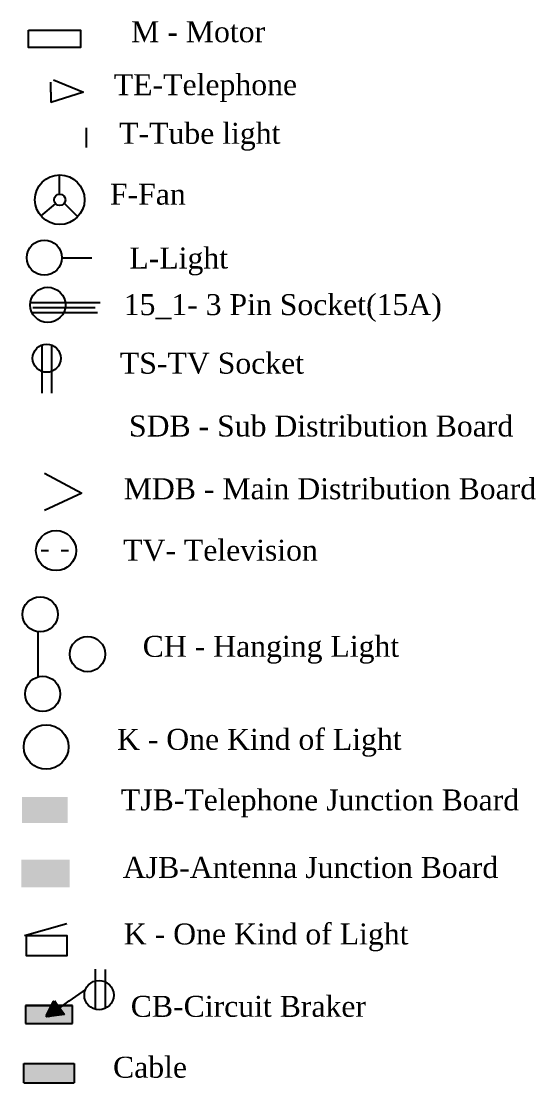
# Model space of a CAD drawing. Header units: inches. Extents: x -233 to 1284, y -57 to 789.
# Drawn here: x 941 to 1284, y 80 to 789 of the extents above; entities that cross this region are included whole.
import ezdxf

# ---------------------------------------------------------------- set-up
doc = ezdxf.new("R2010")
doc.units = ezdxf.units.IN
doc.header["$LTSCALE"] = 35
doc.header["$MEASUREMENT"] = 0

msp = doc.modelspace()

# ---------------------------------------------------------------- hatches: boundary and pattern name
h = msp.add_hatch(color=256)
h.set_gradient(color1=(142, 170, 85), color2=(162, 185, 116), one_color=1, tint=0.59, name='HEMISPHERICAL')
h.paths.add_polyline_path([(971.64, 253.67), (971.64, 268.87), (971.64, 271), (941.19, 271), (941.19, 270.39), (941.19, 253.67)])
h = msp.add_hatch(color=256)
h.set_gradient(color1=(40, 192, 215), color2=(78, 203, 223), one_color=1, tint=0.59, name='HEMISPHERICAL')
h.paths.add_polyline_path([(972.94, 210.91), (972.94, 226.98), (972.94, 229.23), (940.75, 229.23), (940.75, 228.59), (940.75, 210.91)])
h = msp.add_hatch(color=256)
h.set_gradient(color1=(196, 217, 191), color2=(196, 217, 191), one_color=1, tint=0.8, name='CYLINDER')
h.paths.add_polyline_path([(958.81, 124.76), (964.08, 131.5), (962.97, 129.97), (964.39, 131.6), (964.09, 132.02), (963.2, 132.02), (958.97, 125.68), (961.12, 132.02), (943.49, 132.02), (943.49, 119.82), (974.86, 119.82), (974.86, 132.02), (968.66, 132.02), (966.35, 130.32), (967.56, 128.68), (967.43, 128.62), (968.78, 126.79), (967.79, 126.74)])
h = msp.add_hatch(color=256)
h.set_gradient(color1=(196, 217, 191), color2=(196, 217, 191), one_color=1, tint=0.8, name='CYLINDER')
h.paths.add_polyline_path([(976.01, 80.45), (976.01, 93.21), (942.55, 93.21), (942.55, 80.45)])

# ---------------------------------------------------------------- linework, layer by layer
for p, q in [((960.57, 741.25), (960.57, 747.88)), ((962.23, 749.53), (982.15, 741.25)), ((960.57, 741.25), (960.57, 741.25)), ((960.57, 741.25), (960.57, 734.25)), ((982.15, 741.25), (960.57, 734.25)), ((983.93, 717.53), (983.93, 704.27)), ((966.05, 685.88), (966.05, 673.66)), ((963.39, 666.75), (953.82, 658.78)), ((969.25, 667.28), (978.29, 658.25)), ((967.79, 630.78), (987.7, 630.78)), ((946.82, 600.98), (993.29, 600.98)), ((948.48, 597.67), (989.97, 597.67)), ((948.48, 594.35), (991.63, 594.35)), ((954.39, 572.01), (954.39, 540.52)), ((961.02, 572.01), (961.02, 540.52)), ((956.3, 487.02), (981.19, 473.76)), ((981.19, 473.76), (956.3, 462.16)), ((953.98, 435.45), (958.96, 435.45)), ((967.25, 435.45), (972.23, 435.45)), ((951.73, 381.28), (951.73, 351.45)), ((942.83, 178.64), (971.16, 186.73)), ((990.04, 156.27), (990.04, 129.99)), ((996.91, 130.71), (996.91, 156)), ((972.6, 134.79), (983.7, 142.73)), ((957.32, 124.53), (962.85, 135.08)), ((957.68, 125.3), (962.85, 135.08)), ((962.05, 134.78), (958.81, 124.76)), ((962.05, 134.78), (958.97, 125.68)), ((960.47, 125.99), (972.72, 135)), ((968.58, 125.91), (962.05, 134.78)), ((968.32, 126.86), (962.05, 134.78)), ((962.05, 134.78), (967.79, 127.05)), ((962.85, 135.08), (967.79, 127.05)), ((962.85, 135.08), (969.51, 126.03)), ((943.49, 132.02), (974.86, 132.02)), ((974.86, 132.02), (943.49, 132.02)), ((943.49, 132.02), (943.49, 119.89)), ((974.86, 132.02), (943.49, 132.02)), ((957.32, 124.53), (961.74, 130.86)), ((957.68, 125.3), (961.94, 134.43)), ((957.68, 125.3), (961.92, 134.39)), ((964.08, 131.5), (958.81, 124.76)), ((958.97, 125.68), (964.09, 133.35)), ((959.61, 125.35), (964.08, 131.5)), ((960.02, 126.6), (964.64, 131.88)), ((960.1, 125.52), (964.89, 132.3)), ((967.56, 128.68), (960.49, 126.26)), ((963.2, 132.02), (960.59, 127.04)), ((960.59, 127.04), (962.97, 129.97)), ((960.63, 125.44), (967.56, 128.68)), ((967.34, 128.21), (960.64, 127.05)), ((962.04, 132.02), (960.87, 127.57)), ((961.74, 130.86), (965.39, 129.5)), ((961.92, 134.39), (968.58, 125.91)), ((968.78, 126.79), (961.94, 134.44)), ((961.94, 134.44), (962.16, 129.05)), ((961.94, 134.43), (968.58, 125.91)), ((963.69, 128.35), (962.04, 132.02)), ((964.3, 127.57), (962.11, 130.38)), ((962.11, 130.38), (963.69, 128.35)), ((962.16, 129.05), (963.2, 132.02)), ((964.09, 133.35), (962.52, 134.15)), ((962.93, 126.51), (966.55, 129.28)), ((966.55, 129.28), (962.97, 129.97)), ((962.97, 129.97), (964.3, 127.57)), ((966.1, 128), (964.08, 131.5)), ((964.64, 131.88), (967.34, 128.21)), ((964.89, 132.3), (967.56, 128.68)), ((965.39, 129.5), (966.1, 128)), ((967.22, 128.91), (968.78, 126.79)), ((974.86, 119.89), (974.86, 132.02)), ((969.51, 126.03), (957.32, 124.53)), ((968.58, 125.91), (957.32, 124.53)), ((967.79, 127.05), (957.68, 125.3)), ((967.79, 127.05), (957.68, 125.3)), ((968.58, 125.91), (957.68, 125.3)), ((958.81, 124.76), (968.32, 126.86)), ((958.81, 124.76), (968.32, 126.86)), ((958.92, 125.52), (967.79, 127.05)), ((962.85, 126.51), (959.61, 125.35)), ((968.78, 126.79), (962.85, 126.51)), ((943.49, 119.89), (974.86, 119.89)), ((942.55, 80.45), (942.55, 93.21)), ((942.55, 93.21), (976.01, 93.21)), ((976.01, 93.21), (976.01, 80.45)), ((942.55, 80.45), (976.01, 80.45))]:
    msp.add_line(p, q)
for points in [[(945.48, 782.66), (980.33, 782.66), (980.33, 771.06), (945.48, 771.06)], [(944.18, 178.64), (971.16, 178.64), (971.16, 165.17), (944.18, 165.17)]]:
    msp.add_lwpolyline(points, close=True)
for centre, radius in [((966.4, 669.46), 16.53), ((966.38, 669.41), 3.78), ((956.17, 630.78), 11.73), ((958.44, 599.33), 11.73), ((957.7, 563.72), 9.38), ((963.93, 435.45), 13.37), ((953.39, 392.88), 11.73), ((984.92, 366.37), 11.73), ((955.05, 339.85), 11.73), ((957.36, 304.45), 14.86), ((992.59, 138.9), 9.77)]:
    msp.add_circle(centre, radius)

# ---------------------------------------------------------------- texts
at = {"char_height": 14, "attachment_point": 1}
for s, insert, width in [('{\\fTimes New Roman|b0|i0|c0|p18;M - Motor }', (1014.03, 788.53), 93.5959), ('{\\fTimes New Roman|b0|i0|c0|p18;TE-Telephone}', (1002.47, 753.21), 93.5959), ('{\\fTimes New Roman|b0|i0|c0|p18;T-Tube light}', (1006.01, 720.77), 115.435), ('{\\fTimes New Roman|b0|i0|c0|p18;F-Fan}', (999.86, 680.17), 93.5959), ('{\\fTimes New Roman|b0|i0|c0|p18;L-Light}', (1012.8, 637.58), 93.5959), ('{\\fTimes New Roman|b0|i0|c0|p18;15_1- 3 Pin Socket(15A)}', (1009.05, 606.51), 240.7805), ('{\\fTimes New Roman|b0|i0|c0|p18;TS-TV Socket}', (1006.49, 567.44), 137.4009), ('{\\fTimes New Roman|b0|i0|c0|p18;SDB - Sub Distribution Board}', (1012.54, 525.52), 298.603), ('{\\fTimes New Roman|b0|i0|c0|p18;MDB - Main Distribution Board}', (1009.02, 483.67), 284.5854), ('{\\fTimes New Roman|b0|i0|c0|p18;TV- Television }', (1008.65, 442.69), 163.6838), ('{\\fTimes New Roman|b0|i0|c0|p18;CH - Hanging Light}', (1021.7, 378.57), 174.197), ('{\\fTimes New Roman|b0|i0|c0|p18;K - One Kind of Light}', (1004.53, 316.52), 235.5239), ('{\\fTimes New Roman|b0|i0|c0|p18;TJB-Telephone Junction Board}', (1007.16, 276.11), 286.4569), ('{\\fTimes New Roman|b0|i0|c0|p18;AJB-Antenna Junction Board}', (1008.47, 231.09), 263.8843), ('{\\fTimes New Roman|b0|i0|c0|p18;K - One Kind of Light}', (1009.13, 186.71), 235.5239), ('{\\fTimes New Roman|b0|i0|c0|p18;CB-Circuit Braker}', (1013.73, 138.44), 235.5239), ('{\\fTimes New Roman|b0|i0|c0|p18;Cable}', (1001.92, 97.82), 235.5239)]:
    msp.add_mtext(s, dxfattribs=dict(at, insert=insert, width=width))

doc.saveas('drawing.dxf')
